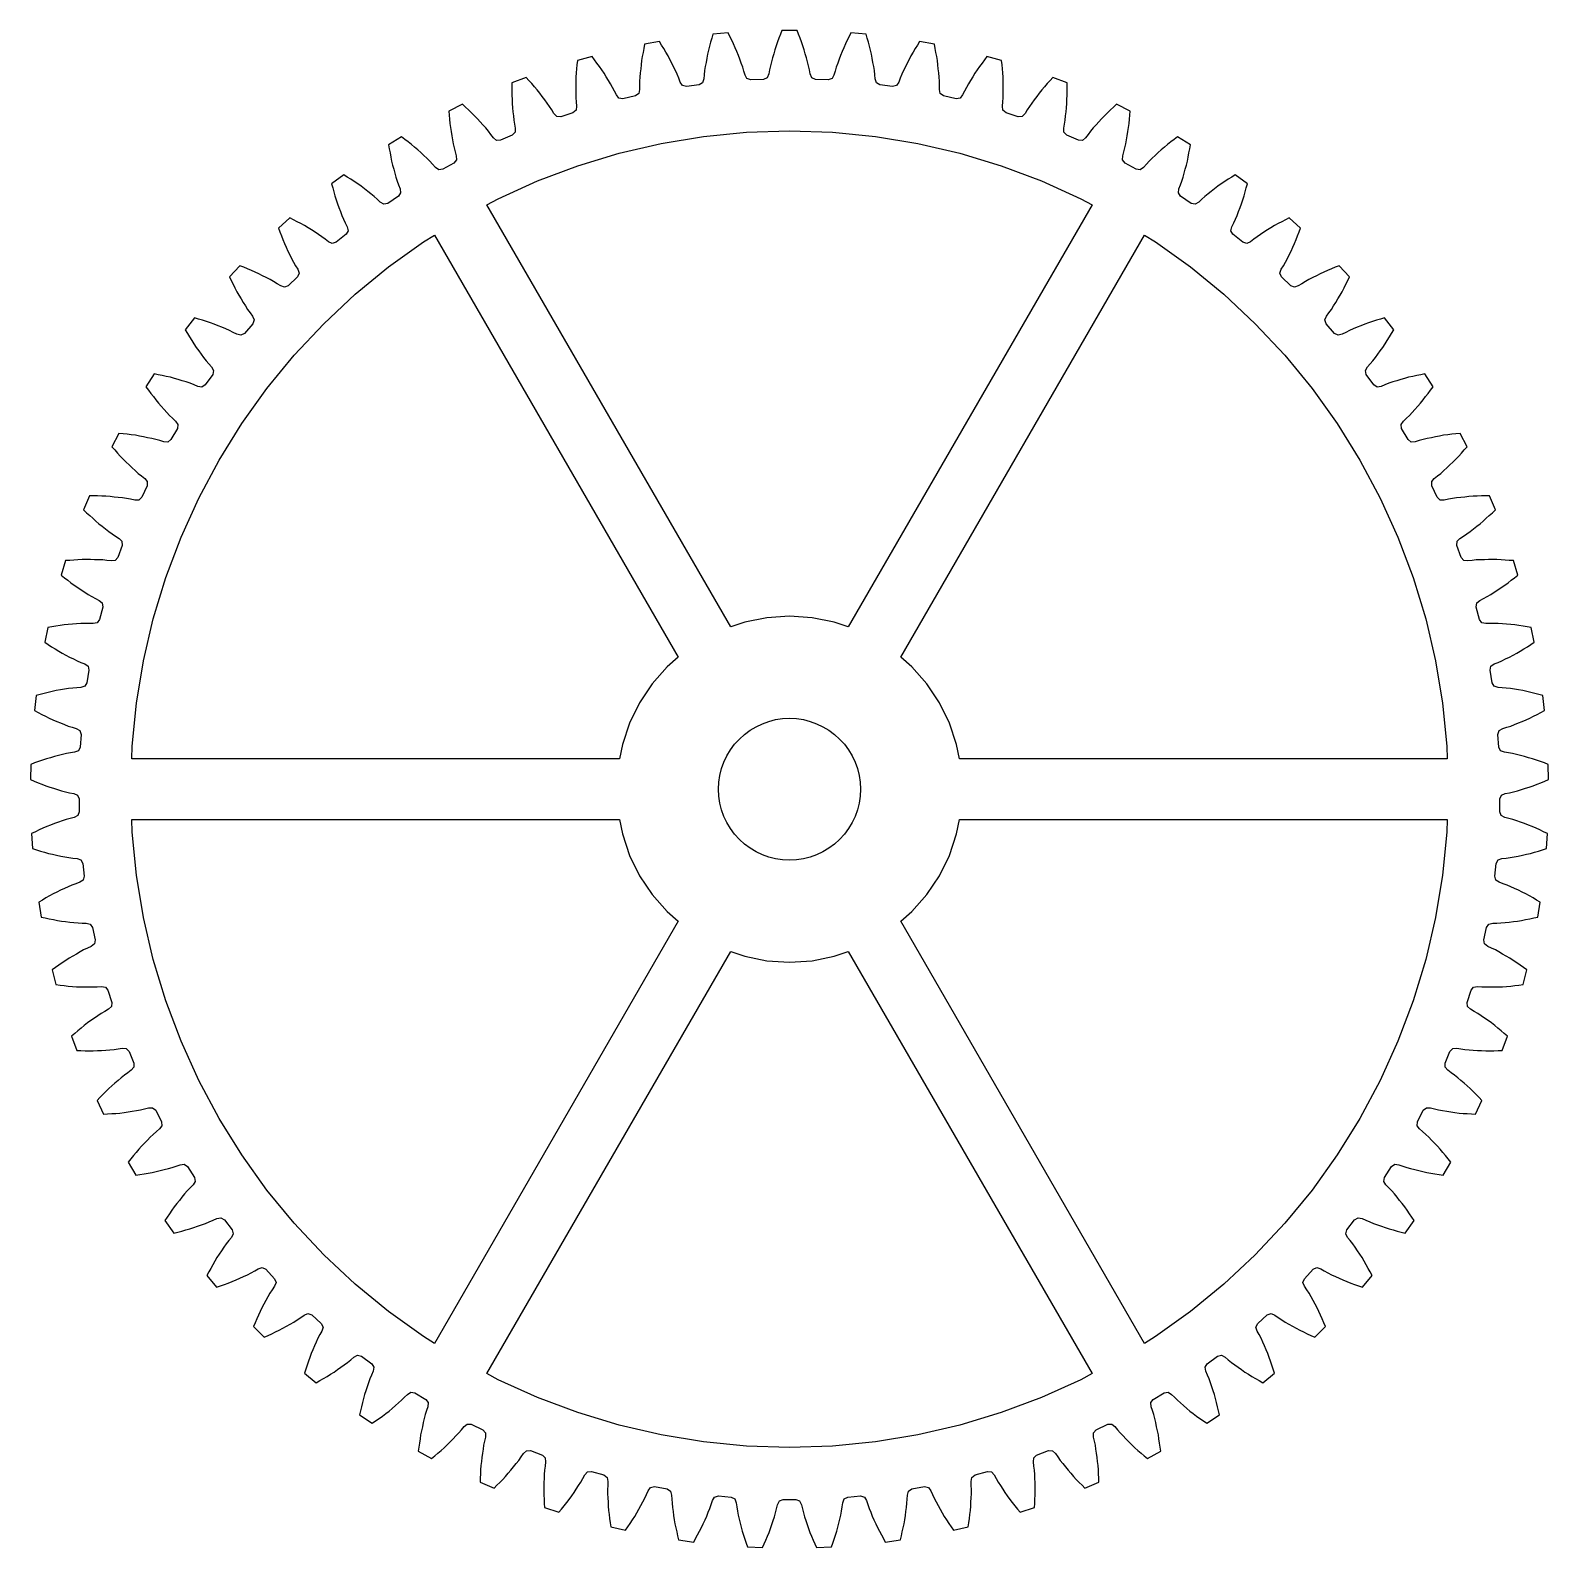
# Model space of a CAD drawing. Header units: millimetres. Extents: x 5 to 285, y 5 to 225.
# Drawn here: x 5 to 92.7, y 5 to 92.7 of the extents above; entities that cross this region are included whole.
import ezdxf

# ---------------------------------------------------------------- set-up
doc = ezdxf.new("R2010")
doc.units = ezdxf.units.MM
doc.layers.add('CUT', color=1, linetype='Continuous')

msp = doc.modelspace()

# ---------------------------------------------------------------- linework, layer by layer
at = {"layer": 'CUT'}
for points in [[(51.3076, 5.04), (51.3831, 5.2675), (51.4577, 5.4954), (51.5314, 5.7235), (51.6042, 5.9519), (51.6648, 6.1837), (51.7202, 6.4169), (51.7749, 6.6503), (51.8289, 6.8839), (51.8781, 7.1185), (51.9129, 7.3556), (51.9472, 7.5929), (52.0288, 7.8141), (52.237, 7.9213), (52.9738, 7.9886), (53.198, 7.9208), (53.3183, 7.7181), (53.395, 7.491), (53.4722, 7.264), (53.5631, 7.0423), (53.6584, 6.8223), (53.7545, 6.6027), (53.8513, 6.3834), (53.9529, 6.1663), (54.0658, 5.9549), (54.1796, 5.7439), (54.2943, 5.5334), (54.4096, 5.3233), (55.2811, 5.443), (55.3356, 5.6765), (55.3892, 5.9102), (55.4419, 6.144), (55.4935, 6.3781), (55.5328, 6.6145), (55.5668, 6.8518), (55.6001, 7.0892), (55.6325, 7.3267), (55.6602, 7.5648), (55.6734, 7.8041), (55.6859, 8.0435), (55.7471, 8.2712), (55.9447, 8.3969), (56.6723, 8.5309), (56.9017, 8.4838), (57.0399, 8.2929), (57.137, 8.0737), (57.2345, 7.8547), (57.3452, 7.6421), (57.4601, 7.4318), (57.5758, 7.2218), (57.6921, 7.0122), (57.813, 6.8053), (57.9447, 6.6049), (58.0772, 6.4052), (58.2105, 6.206), (58.3446, 6.0072), (59.2016, 6.2057), (59.2345, 6.4432), (59.2666, 6.6808), (59.2979, 6.9184), (59.328, 7.1562), (59.3456, 7.3952), (59.3579, 7.6346), (59.3694, 7.8741), (59.3802, 8.1136), (59.3861, 8.3532), (59.3774, 8.5927), (59.3682, 8.8323), (59.4084, 9.0645), (59.5937, 9.2077), (60.3062, 9.4073), (60.5389, 9.3813), (60.6939, 9.2037), (60.8105, 8.9942), (60.9275, 8.785), (61.0571, 8.5834), (61.1907, 8.3844), (61.3249, 8.1858), (61.4598, 7.9876), (61.599, 7.7926), (61.7484, 7.605), (61.8985, 7.4182), (62.0494, 7.2319), (62.201, 7.0461), (63.0364, 7.3218), (63.0476, 7.5612), (63.058, 7.8007), (63.0675, 8.0403), (63.0759, 8.2799), (63.0717, 8.5194), (63.0622, 8.759), (63.0519, 8.9985), (63.0408, 9.238), (63.0249, 9.4771), (62.9944, 9.7149), (62.9635, 9.9526), (62.9824, 10.1875), (63.1539, 10.347), (63.8452, 10.6105), (64.0794, 10.6058), (64.2499, 10.443), (64.385, 10.245), (64.5206, 10.0473), (64.668, 9.8583), (64.8191, 9.6723), (64.9709, 9.4867), (65.1232, 9.3016), (65.2796, 9.1201), (65.4454, 8.9469), (65.6119, 8.7744), (65.7791, 8.6026), (65.9469, 8.4315), (66.7538, 8.7819), (66.7432, 9.0214), (66.7318, 9.2609), (66.7194, 9.5003), (66.706, 9.7396), (66.6801, 9.9778), (66.6488, 10.2155), (66.6167, 10.4531), (66.5839, 10.6905), (66.5464, 10.9272), (66.4944, 11.1613), (66.442, 11.3952), (66.4394, 11.6309), (66.5957, 11.8053), (67.2603, 12.1306), (67.4938, 12.1472), (67.6785, 12.0006), (67.8311, 11.8157), (67.9841, 11.6312), (68.148, 11.4563), (68.3154, 11.2848), (68.4834, 11.1138), (68.652, 10.9433), (68.8242, 10.7767), (69.0051, 10.6193), (69.1866, 10.4628), (69.3687, 10.3069), (69.5514, 10.1517), (70.323, 10.574), (70.2907, 10.8116), (70.2576, 11.049), (70.2235, 11.2863), (70.1884, 11.5234), (70.1409, 11.7583), (70.0881, 11.9922), (70.0346, 12.2258), (69.9803, 12.4593), (69.9214, 12.6916), (69.8484, 12.92), (69.7749, 13.1481), (69.7509, 13.3826), (69.8907, 13.5705), (70.5229, 13.9549), (70.754, 13.9926), (70.9512, 13.8635), (71.12, 13.6932), (71.2891, 13.5234), (71.4683, 13.3641), (71.6506, 13.2086), (71.8335, 13.0535), (72.0168, 12.8991), (72.2035, 12.7489), (72.3979, 12.6086), (72.5929, 12.4692), (72.7885, 12.3305), (72.9845, 12.1925), (73.7145, 12.6833), (73.6608, 12.9169), (73.6062, 13.1504), (73.5506, 13.3836), (73.4941, 13.6165), (73.4254, 13.8461), (73.3516, 14.0742), (73.2771, 14.302), (73.2018, 14.5296), (73.122, 14.7556), (73.0285, 14.9764), (72.9346, 15.1969), (72.8894, 15.4282), (73.0115, 15.628), (73.6061, 16.0684), (73.8329, 16.1269), (74.041, 16.0163), (74.2245, 15.8621), (74.4084, 15.7083), (74.6013, 15.566), (74.797, 15.4276), (74.9932, 15.2899), (75.1899, 15.1528), (75.3895, 15.0201), (75.5958, 14.8981), (75.8027, 14.777), (76.01, 14.6567), (76.2178, 14.5371), (76.9002, 15.0923), (76.8254, 15.32), (76.7498, 15.5475), (76.6733, 15.7747), (76.5958, 16.0016), (76.5065, 16.2239), (76.4123, 16.4444), (76.3173, 16.6645), (76.2217, 16.8843), (76.1216, 17.1021), (76.0085, 17.3134), (75.8949, 17.5245), (75.8288, 17.7508), (75.9323, 17.9609), (76.4844, 18.4534), (76.7049, 18.5324), (76.9222, 18.4411), (77.119, 18.3042), (77.3161, 18.1678), (77.5211, 18.0436), (77.7286, 17.9236), (77.9366, 17.8043), (78.1449, 17.6856), (78.3557, 17.5717), (78.5722, 17.4689), (78.7893, 17.3671), (79.0067, 17.2662), (79.2245, 17.166), (79.8536, 17.7809), (79.7584, 18.0009), (79.6624, 18.2206), (79.5655, 18.4399), (79.4677, 18.6587), (79.3586, 18.8721), (79.2447, 19.083), (79.1302, 19.2936), (79.0149, 19.5038), (78.8955, 19.7116), (78.7636, 19.9118), (78.6312, 20.1116), (78.5449, 20.331), (78.6288, 20.5496), (79.1339, 21.0903), (79.3462, 21.189), (79.571, 21.1178), (79.7794, 20.9994), (79.9881, 20.8815), (80.2035, 20.7765), (80.4211, 20.6759), (80.639, 20.576), (80.8572, 20.4767), (81.0775, 20.3824), (81.3026, 20.2998), (81.528, 20.2181), (81.7537, 20.1374), (81.9797, 20.0574), (82.5502, 20.727), (82.4354, 20.9374), (82.3198, 21.1475), (82.2035, 21.357), (82.0862, 21.5661), (81.9581, 21.7686), (81.8255, 21.9683), (81.6923, 22.1676), (81.5584, 22.3665), (81.4205, 22.5626), (81.271, 22.7499), (81.121, 22.9369), (81.0151, 23.1475), (81.0788, 23.3728), (81.5325, 23.9573), (81.7351, 24.0748), (81.9653, 24.0244), (82.1837, 23.9254), (82.4022, 23.8269), (82.6263, 23.742), (82.8522, 23.6616), (83.0783, 23.5819), (83.3046, 23.5029), (83.5325, 23.429), (83.7642, 23.3672), (83.996, 23.3064), (84.2282, 23.2465), (84.4605, 23.1874), (84.9678, 23.9061), (84.8343, 24.1052), (84.7001, 24.3039), (84.5652, 24.502), (84.4294, 24.6995), (84.2834, 24.8896), (84.1332, 25.0764), (83.9824, 25.2627), (83.831, 25.4486), (83.6759, 25.6313), (83.5099, 25.8043), (83.3435, 25.9769), (83.2189, 26.177), (83.2619, 26.4071), (83.6606, 27.0304), (83.8516, 27.1659), (84.0855, 27.1366), (84.3119, 27.0579), (84.5385, 26.9797), (84.7694, 26.9155), (85.0016, 26.856), (85.234, 26.7972), (85.4666, 26.7391), (85.7003, 26.6862), (85.9366, 26.6457), (86.1731, 26.6063), (86.4097, 26.5677), (86.6464, 26.53), (87.0863, 27.2918), (86.9352, 27.478), (86.7836, 27.6636), (86.6311, 27.8487), (86.4779, 28.033), (86.3153, 28.209), (86.1487, 28.3814), (85.9816, 28.5533), (85.8139, 28.7246), (85.6428, 28.8924), (85.4618, 29.0496), (85.2804, 29.2063), (85.1381, 29.3943), (85.16, 29.6274), (85.5004, 30.2844), (85.6783, 30.4367), (85.9138, 30.4288), (86.1465, 30.371), (86.3793, 30.3137), (86.6151, 30.2708), (86.8517, 30.2326), (87.0885, 30.1951), (87.3254, 30.1585), (87.563, 30.1271), (87.802, 30.1082), (88.041, 30.0904), (88.2802, 30.0735), (88.5193, 30.0575), (88.8881, 30.8562), (88.7208, 31.0279), (88.5528, 31.1989), (88.3842, 31.3693), (88.2149, 31.539), (88.0369, 31.6995), (87.8553, 31.856), (87.6733, 32.012), (87.4907, 32.1673), (87.3051, 32.3189), (87.1105, 32.459), (86.9156, 32.5986), (86.7568, 32.7728), (86.7574, 33.007), (87.0366, 33.6921), (87.1999, 33.86), (87.4353, 33.8735), (87.6722, 33.8371), (87.9092, 33.8013), (88.148, 33.78), (88.3871, 33.7634), (88.6263, 33.7477), (88.8656, 33.7327), (89.105, 33.7231), (89.3447, 33.726), (89.5844, 33.73), (89.8241, 33.7349), (90.0637, 33.7408), (90.3583, 34.5697), (90.1761, 34.7254), (89.9933, 34.8805), (89.8098, 35.0348), (89.6258, 35.1884), (89.434, 35.332), (89.2389, 35.4714), (89.0434, 35.6101), (88.8475, 35.7483), (88.6489, 35.8824), (88.4424, 36.0041), (88.2356, 36.1254), (88.0616, 36.2845), (88.0409, 36.5177), (88.2567, 37.2255), (88.404, 37.4075), (88.6371, 37.4424), (88.8764, 37.4277), (89.1157, 37.4135), (89.3554, 37.414), (89.595, 37.4193), (89.8347, 37.4254), (90.0743, 37.4322), (90.3136, 37.4444), (90.5521, 37.4691), (90.7904, 37.4949), (91.0286, 37.5216), (91.2668, 37.5492), (91.4848, 38.4014), (91.2891, 38.5399), (91.093, 38.6777), (90.8963, 38.8148), (90.699, 38.951), (90.4949, 39.0766), (90.288, 39.1976), (90.0807, 39.318), (89.873, 39.4378), (89.663, 39.5532), (89.4463, 39.6557), (89.2294, 39.7577), (89.0416, 39.9003), (88.9998, 40.1307), (89.1503, 40.8551), (89.2805, 41.0497), (89.5095, 41.1057), (89.7491, 41.1128), (89.9887, 41.1205), (90.2273, 41.1428), (90.4655, 41.1698), (90.7036, 41.1977), (90.9416, 41.2263), (91.1788, 41.2602), (91.414, 41.3065), (91.649, 41.3538), (91.8839, 41.4021), (92.1185, 41.4512), (92.2581, 42.3197), (92.0507, 42.4399), (91.8428, 42.5593), (91.6345, 42.6779), (91.4256, 42.7956), (91.211, 42.9021), (90.9939, 43.0038), (90.7765, 43.1049), (90.5588, 43.2052), (90.3392, 43.3011), (90.114, 43.3835), (89.8887, 43.4653), (89.6888, 43.5902), (89.6261, 43.8159), (89.7102, 44.551), (89.8221, 44.7566), (90.0451, 44.8332), (90.2831, 44.8621), (90.521, 44.8915), (90.7566, 44.9354), (90.9913, 44.984), (91.2259, 45.0334), (91.4603, 45.0835), (91.6935, 45.1388), (91.9235, 45.2063), (92.1532, 45.2749), (92.3827, 45.3443), (92.6119, 45.4145), (92.6719, 46.2921), (92.4544, 46.3929), (92.2366, 46.4929), (92.0183, 46.5921), (91.7996, 46.6903), (91.5762, 46.7769), (91.3508, 46.8584), (91.1251, 46.9393), (90.8991, 47.0194), (90.6717, 47.095), (90.44, 47.1565), (90.2082, 47.2175), (89.9977, 47.3237), (89.9148, 47.5427), (89.9317, 48.2825), (90.0245, 48.4974), (90.2395, 48.594), (90.4739, 48.6444), (90.7081, 48.6953), (90.9388, 48.7604), (91.1681, 48.8302), (91.3972, 48.9007), (91.6261, 48.9719), (91.8533, 49.0482), (92.0762, 49.1363), (92.2988, 49.2255), (92.521, 49.3155), (92.7428, 49.4062), (92.7228, 50.2857), (92.497, 50.3663), (92.271, 50.4461), (92.0446, 50.525), (91.8179, 50.6029), (91.5875, 50.6688), (91.3556, 50.7295), (91.1235, 50.7895), (90.8912, 50.8488), (90.6579, 50.9033), (90.4215, 50.9435), (90.1851, 50.9832), (89.9659, 51.0699), (89.8634, 51.2804), (89.8129, 52.0186), (89.8858, 52.2411), (90.0912, 52.3568), (90.32, 52.4283), (90.5486, 52.5003), (90.7724, 52.5862), (90.9944, 52.6765), (91.2162, 52.7675), (91.4377, 52.8593), (91.657, 52.9559), (91.8709, 53.064), (92.0845, 53.173), (92.2975, 53.2828), (92.5102, 53.3934), (92.4103, 54.2674), (92.1782, 54.3271), (91.9458, 54.386), (91.7132, 54.444), (91.4803, 54.501), (91.2449, 54.5456), (91.0084, 54.585), (90.7718, 54.6237), (90.5351, 54.6616), (90.2978, 54.6946), (90.0588, 54.7132), (89.8197, 54.7312), (89.5935, 54.7976), (89.4723, 54.9979), (89.3549, 55.7284), (89.4072, 55.9567), (89.6012, 56.0906), (89.8226, 56.1826), (90.0437, 56.2751), (90.2588, 56.3809), (90.4717, 56.4911), (90.6843, 56.6019), (90.8965, 56.7134), (91.1061, 56.8296), (91.3093, 56.9567), (91.5121, 57.0846), (91.7143, 57.2134), (91.916, 57.3428), (91.7371, 58.2041), (91.5004, 58.2425), (91.2637, 58.28), (91.0267, 58.3166), (90.7897, 58.3522), (90.5512, 58.3753), (90.3121, 58.393), (90.073, 58.4099), (89.8338, 58.4261), (89.5944, 58.4375), (89.3547, 58.4343), (89.115, 58.4305), (88.8837, 58.476), (88.7448, 58.6645), (88.5614, 59.3813), (88.5928, 59.6134), (88.7738, 59.7643), (88.9859, 59.8761), (89.1977, 59.9884), (89.4023, 60.1133), (89.6043, 60.2423), (89.8059, 60.372), (90.0071, 60.5024), (90.2052, 60.6371), (90.3961, 60.7821), (90.5863, 60.928), (90.776, 61.0746), (90.9652, 61.2219), (90.7086, 62.0633), (90.4695, 62.08), (90.2303, 62.0959), (89.991, 62.1108), (89.7517, 62.1246), (89.5121, 62.1259), (89.2724, 62.1218), (89.0327, 62.117), (88.793, 62.1114), (88.5536, 62.1009), (88.3152, 62.0759), (88.0768, 62.0503), (87.8423, 62.0746), (87.6869, 62.2497), (87.4391, 62.9469), (87.4492, 63.1808), (87.6158, 63.3476), (87.8168, 63.4782), (88.0175, 63.6093), (88.2099, 63.7523), (88.3993, 63.8991), (88.5883, 64.0467), (88.7768, 64.1947), (88.9619, 64.3469), (89.1388, 64.5087), (89.3149, 64.6713), (89.4905, 64.8345), (89.6655, 64.9984), (89.3335, 65.813), (89.0938, 65.8079), (88.8541, 65.8019), (88.6145, 65.795), (88.3749, 65.7871), (88.1362, 65.7666), (87.8979, 65.7407), (87.6596, 65.7141), (87.4215, 65.6867), (87.184, 65.6545), (86.9488, 65.6079), (86.7138, 65.5608), (86.4781, 65.5636), (86.3073, 65.7239), (85.9972, 66.3956), (85.9859, 66.6295), (86.1367, 66.8108), (86.325, 66.9591), (86.513, 67.1078), (86.6915, 67.2677), (86.8668, 67.4313), (87.0416, 67.5953), (87.2158, 67.7599), (87.3863, 67.9284), (87.5477, 68.1056), (87.7084, 68.2835), (87.8684, 68.462), (88.0278, 68.6411), (87.623, 69.4222), (87.3848, 69.3953), (87.1467, 69.3675), (86.9087, 69.3388), (86.6708, 69.3091), (86.435, 69.267), (86.2, 69.2196), (85.9651, 69.1714), (85.7305, 69.1225), (85.4969, 69.0688), (85.2669, 69.001), (85.0371, 68.9327), (84.8022, 68.9141), (84.6175, 69.0582), (84.2476, 69.6989), (84.2152, 69.9308), (84.3488, 70.125), (84.5228, 70.2899), (84.6965, 70.4551), (84.8597, 70.6306), (85.0194, 70.8094), (85.1786, 70.9886), (85.3371, 71.1684), (85.4916, 71.3516), (85.6363, 71.5428), (85.7801, 71.7346), (85.9232, 71.9269), (86.0656, 72.1198), (85.5915, 72.8608), (85.3567, 72.8124), (85.1221, 72.7631), (84.8877, 72.7129), (84.6535, 72.6616), (84.4225, 72.5982), (84.1928, 72.5296), (83.9633, 72.4603), (83.734, 72.3902), (83.5063, 72.3156), (83.2835, 72.2272), (83.0608, 72.1382), (82.8285, 72.0983), (82.6316, 72.225), (82.2049, 72.8295), (82.1515, 73.0575), (82.2669, 73.263), (82.4252, 73.443), (82.5832, 73.6233), (82.7298, 73.8129), (82.8726, 74.0055), (83.0147, 74.1985), (83.1563, 74.392), (83.2934, 74.5885), (83.4201, 74.792), (83.5459, 74.996), (83.6709, 75.2006), (83.7952, 75.4056), (83.2557, 76.1004), (83.0263, 76.0308), (82.7972, 75.9604), (82.5683, 75.8891), (82.3397, 75.8168), (82.1154, 75.7327), (81.8929, 75.6434), (81.6706, 75.5535), (81.4487, 75.4629), (81.2287, 75.3679), (81.0148, 75.2595), (80.8012, 75.1507), (80.5735, 75.0899), (80.3658, 75.1981), (79.886, 75.7613), (79.8121, 75.9835), (79.9083, 76.1987), (80.0496, 76.3923), (80.1905, 76.5863), (80.3192, 76.7884), (80.4439, 76.9931), (80.568, 77.1983), (80.6913, 77.4038), (80.8101, 77.612), (80.9177, 77.8262), (81.0244, 78.0408), (81.1303, 78.2559), (81.2354, 78.4714), (80.635, 79.1143), (80.4129, 79.0241), (80.1911, 78.9331), (79.9696, 78.8413), (79.7486, 78.7485), (79.5328, 78.6443), (79.3194, 78.5352), (79.1062, 78.4255), (78.8934, 78.3151), (78.683, 78.2004), (78.4799, 78.0731), (78.277, 77.9453), (78.0558, 77.864), (77.8391, 77.9529), (77.31, 78.4701), (77.2162, 78.6846), (77.2925, 78.9077), (77.4156, 79.1134), (77.5383, 79.3193), (77.6481, 79.5323), (77.7537, 79.7476), (77.8586, 79.9631), (77.9627, 80.1791), (78.062, 80.3971), (78.1498, 80.6202), (78.2365, 80.8437), (78.3224, 81.0675), (78.4075, 81.2916), (77.7511, 81.8773), (77.5381, 81.7673), (77.3255, 81.6565), (77.1133, 81.545), (76.9016, 81.4325), (76.6962, 81.309), (76.4935, 81.181), (76.2913, 81.0523), (76.0894, 80.923), (75.8903, 80.7897), (75.6996, 80.6444), (75.5092, 80.4987), (75.2962, 80.3976), (75.0724, 80.4665), (74.4985, 80.9334), (74.3855, 81.1385), (74.4412, 81.3676), (74.5451, 81.5836), (74.6485, 81.7999), (74.7386, 82.022), (74.8241, 82.246), (74.9089, 82.4702), (74.9931, 82.6947), (75.0721, 82.9209), (75.1392, 83.151), (75.2052, 83.3814), (75.2704, 83.6121), (75.3348, 83.8431), (74.6278, 84.3666), (74.4257, 84.2377), (74.2241, 84.1081), (74.0229, 83.9777), (73.8223, 83.8464), (73.629, 83.7048), (73.4388, 83.5589), (73.2491, 83.4123), (73.0598, 83.2652), (72.8736, 83.1143), (72.6969, 82.9523), (72.5206, 82.7899), (72.3177, 82.6699), (72.0886, 82.7181), (71.4745, 83.1309), (71.3434, 83.3249), (71.378, 83.5581), (71.4619, 83.7826), (71.5452, 84.0074), (71.6146, 84.2368), (71.6795, 84.4676), (71.7436, 84.6986), (71.8069, 84.9298), (71.8651, 85.1623), (71.9109, 85.3975), (71.9558, 85.633), (71.9997, 85.8687), (72.0428, 86.1045), (71.2912, 86.5616), (71.1016, 86.4149), (70.9126, 86.2674), (70.7241, 86.1193), (70.5363, 85.9703), (70.3567, 85.8117), (70.1805, 85.6491), (70.0049, 85.4859), (69.8298, 85.3222), (69.6581, 85.155), (69.4969, 84.9776), (69.336, 84.7998), (69.1449, 84.6618), (68.9123, 84.689), (68.2633, 85.0442), (68.1151, 85.2255), (68.1284, 85.4609), (68.1914, 85.6922), (68.254, 85.9236), (68.3023, 86.1583), (68.3459, 86.3941), (68.3887, 86.6299), (68.4307, 86.8659), (68.4675, 87.1027), (68.4918, 87.3412), (68.515, 87.5798), (68.5374, 87.8185), (68.5588, 88.0572), (67.7688, 88.4441), (67.5933, 88.2807), (67.4185, 88.1167), (67.2443, 87.952), (67.0708, 87.7866), (66.9063, 87.6123), (66.7457, 87.4344), (66.5856, 87.2559), (66.4262, 87.0769), (66.2704, 86.8948), (66.1259, 86.7035), (65.9819, 86.5118), (65.8042, 86.357), (65.5701, 86.3629), (64.8914, 86.6577), (64.7273, 86.8247), (64.7191, 87.0603), (64.7609, 87.2964), (64.8021, 87.5325), (64.8289, 87.7707), (64.8509, 88.0094), (64.872, 88.2482), (64.8925, 88.487), (64.9076, 88.7262), (64.9101, 88.9659), (64.9115, 89.2056), (64.912, 89.4454), (64.9117, 89.6851), (64.0897, 89.9985), (63.9299, 89.8198), (63.7707, 89.6406), (63.6122, 89.4607), (63.4545, 89.2802), (63.3065, 89.0917), (63.1627, 88.8999), (63.0196, 88.7076), (62.877, 88.5148), (62.7384, 88.3193), (62.612, 88.1157), (62.486, 87.9117), (62.3231, 87.7414), (62.0894, 87.7259), (61.3868, 87.9578), (61.2082, 88.1092), (61.1786, 88.3431), (61.1987, 88.582), (61.2183, 88.8209), (61.2233, 89.0605), (61.2235, 89.3002), (61.2228, 89.54), (61.2215, 89.7797), (61.2147, 90.0192), (61.1954, 90.2582), (61.1751, 90.497), (61.1538, 90.7358), (61.1317, 90.9745), (60.2846, 91.2118), (60.1417, 91.0194), (59.9994, 90.8264), (59.8579, 90.6329), (59.7173, 90.4388), (59.5871, 90.2376), (59.4613, 90.0335), (59.3363, 89.829), (59.2118, 89.6241), (59.0916, 89.4168), (58.9842, 89.2025), (58.8773, 88.9879), (58.7305, 88.8035), (58.4992, 88.7669), (57.7784, 88.9338), (57.5868, 89.0684), (57.536, 89.2986), (57.5344, 89.5383), (57.5322, 89.7781), (57.5153, 90.0171), (57.4937, 90.2559), (57.4713, 90.4945), (57.4481, 90.7331), (57.4196, 90.9711), (57.3787, 91.2073), (57.3367, 91.4433), (57.2938, 91.6791), (57.25, 91.9149), (56.3849, 92.0742), (56.26, 91.8695), (56.1359, 91.6644), (56.0126, 91.4588), (55.8902, 91.2527), (55.7788, 91.0406), (55.6722, 90.8259), (55.5662, 90.6108), (55.461, 90.3955), (55.3601, 90.1781), (55.2726, 89.9549), (55.1857, 89.7315), (55.0562, 89.5344), (54.8292, 89.477), (54.0962, 89.5777), (53.8932, 89.6943), (53.8217, 89.9189), (53.7982, 90.1575), (53.7742, 90.396), (53.7357, 90.6326), (53.6925, 90.8684), (53.6485, 91.104), (53.6037, 91.3395), (53.5537, 91.5739), (53.4914, 91.8054), (53.4282, 92.0366), (53.364, 92.2676), (53.299, 92.4983), (52.4229, 92.5783), (52.3172, 92.3632), (52.2123, 92.1476), (52.1082, 91.9317), (52.005, 91.7153), (51.9134, 91.4939), (51.8267, 91.2704), (51.7407, 91.0466), (51.6555, 90.8225), (51.5748, 90.5969), (51.508, 90.3666), (51.4417, 90.1363), (51.3307, 89.9283), (51.1099, 89.8504), (50.3708, 89.8841), (50.1579, 89.9817), (50.0663, 90.1989), (50.0213, 90.4344), (49.9757, 90.6697), (49.9159, 90.9018), (49.8513, 91.1327), (49.7861, 91.3634), (49.7201, 91.5938), (49.649, 91.8226), (49.5659, 92.0475), (49.4819, 92.272), (49.397, 92.4962), (49.3112, 92.7201), (48.4316, 92.7201), (48.3458, 92.4962), (48.2609, 92.272), (48.1769, 92.0475), (48.0938, 91.8226), (48.0227, 91.5938), (47.9567, 91.3634), (47.8915, 91.1327), (47.8269, 90.9018), (47.7671, 90.6697), (47.7215, 90.4344), (47.6765, 90.1989), (47.5849, 89.9817), (47.372, 89.8841), (46.6329, 89.8504), (46.4121, 89.9283), (46.3011, 90.1363), (46.2348, 90.3666), (46.168, 90.5969), (46.0873, 90.8225), (46.0021, 91.0466), (45.9161, 91.2704), (45.8294, 91.4939), (45.7378, 91.7153), (45.6346, 91.9317), (45.5305, 92.1476), (45.4256, 92.3632), (45.3199, 92.5783), (44.4438, 92.4983), (44.3788, 92.2676), (44.3146, 92.0366), (44.2514, 91.8054), (44.1891, 91.5739), (44.1391, 91.3395), (44.0943, 91.104), (44.0503, 90.8684), (44.0071, 90.6326), (43.9686, 90.396), (43.9446, 90.1575), (43.9211, 89.9189), (43.8496, 89.6943), (43.6466, 89.5777), (42.9136, 89.477), (42.6866, 89.5344), (42.5571, 89.7315), (42.4702, 89.9549), (42.3827, 90.1781), (42.2818, 90.3955), (42.1766, 90.6108), (42.0706, 90.8259), (41.964, 91.0406), (41.8526, 91.2527), (41.7302, 91.4588), (41.6069, 91.6644), (41.4828, 91.8695), (41.3579, 92.0742), (40.4928, 91.9149), (40.449, 91.6791), (40.4061, 91.4433), (40.3641, 91.2073), (40.3232, 90.9711), (40.2947, 90.7331), (40.2715, 90.4945), (40.2491, 90.2559), (40.2275, 90.0171), (40.2106, 89.7781), (40.2084, 89.5383), (40.2068, 89.2986), (40.156, 89.0684), (39.9644, 88.9338), (39.2436, 88.7669), (39.0123, 88.8035), (38.8655, 88.9879), (38.7586, 89.2025), (38.6512, 89.4168), (38.531, 89.6241), (38.4065, 89.829), (38.2815, 90.0335), (38.1557, 90.2376), (38.0255, 90.4388), (37.8849, 90.6329), (37.7434, 90.8264), (37.6011, 91.0194), (37.4582, 91.2118), (36.6111, 90.9745), (36.589, 90.7358), (36.5677, 90.497), (36.5474, 90.2582), (36.5281, 90.0192), (36.5213, 89.7797), (36.52, 89.54), (36.5193, 89.3002), (36.5195, 89.0605), (36.5245, 88.8209), (36.5441, 88.582), (36.5642, 88.3431), (36.5346, 88.1092), (36.356, 87.9578), (35.6534, 87.7259), (35.4197, 87.7414), (35.2568, 87.9117), (35.1308, 88.1157), (35.0044, 88.3193), (34.8658, 88.5148), (34.7232, 88.7076), (34.5801, 88.8999), (34.4363, 89.0917), (34.2883, 89.2802), (34.1306, 89.4607), (33.9721, 89.6406), (33.8129, 89.8198), (33.6531, 89.9985), (32.8311, 89.6851), (32.8308, 89.4454), (32.8313, 89.2056), (32.8327, 88.9659), (32.8352, 88.7262), (32.8503, 88.487), (32.8708, 88.2482), (32.8919, 88.0094), (32.9139, 87.7707), (32.9407, 87.5325), (32.9819, 87.2964), (33.0237, 87.0603), (33.0155, 86.8247), (32.8514, 86.6577), (32.1727, 86.3629), (31.9386, 86.357), (31.7609, 86.5118), (31.6169, 86.7035), (31.4724, 86.8948), (31.3166, 87.0769), (31.1572, 87.2559), (30.9971, 87.4344), (30.8365, 87.6123), (30.672, 87.7866), (30.4985, 87.952), (30.3243, 88.1167), (30.1495, 88.2807), (29.974, 88.4441), (29.184, 88.0572), (29.2054, 87.8185), (29.2278, 87.5798), (29.251, 87.3412), (29.2753, 87.1027), (29.3121, 86.8659), (29.3541, 86.6299), (29.3969, 86.3941), (29.4405, 86.1583), (29.4888, 85.9236), (29.5514, 85.6922), (29.6144, 85.4609), (29.6277, 85.2255), (29.4795, 85.0442), (28.8305, 84.689), (28.5979, 84.6618), (28.4068, 84.7998), (28.2459, 84.9776), (28.0847, 85.155), (27.913, 85.3222), (27.7379, 85.4859), (27.5623, 85.6491), (27.3861, 85.8117), (27.2065, 85.9703), (27.0187, 86.1193), (26.8302, 86.2674), (26.6412, 86.4149), (26.4516, 86.5616), (25.7, 86.1045), (25.7431, 85.8687), (25.787, 85.633), (25.8319, 85.3975), (25.8777, 85.1623), (25.9359, 84.9298), (25.9992, 84.6986), (26.0633, 84.4676), (26.1282, 84.2368), (26.1976, 84.0074), (26.2809, 83.7826), (26.3648, 83.5581), (26.3994, 83.3249), (26.2683, 83.1309), (25.6542, 82.7181), (25.4251, 82.6699), (25.2222, 82.7899), (25.0459, 82.9523), (24.8692, 83.1143), (24.683, 83.2652), (24.4937, 83.4123), (24.304, 83.5589), (24.1138, 83.7048), (23.9205, 83.8464), (23.7199, 83.9777), (23.5187, 84.1081), (23.3171, 84.2377), (23.115, 84.3666), (22.408, 83.8431), (22.4724, 83.6121), (22.5376, 83.3814), (22.6036, 83.151), (22.6707, 82.9209), (22.7497, 82.6947), (22.8339, 82.4702), (22.9187, 82.246), (23.0042, 82.022), (23.0943, 81.7999), (23.1977, 81.5836), (23.3016, 81.3676), (23.3573, 81.1385), (23.2443, 80.9334), (22.6704, 80.4665), (22.4466, 80.3976), (22.2336, 80.4987), (22.0432, 80.6444), (21.8525, 80.7897), (21.6534, 80.923), (21.4515, 81.0523), (21.2493, 81.181), (21.0466, 81.309), (20.8412, 81.4325), (20.6295, 81.545), (20.4173, 81.6565), (20.2047, 81.7673), (19.9917, 81.8773), (19.3353, 81.2916), (19.4204, 81.0675), (19.5063, 80.8437), (19.593, 80.6202), (19.6808, 80.3971), (19.7801, 80.1791), (19.8842, 79.9631), (19.9891, 79.7476), (20.0947, 79.5323), (20.2045, 79.3193), (20.3272, 79.1134), (20.4503, 78.9077), (20.5266, 78.6846), (20.4328, 78.4701), (19.9037, 77.9529), (19.687, 77.864), (19.4658, 77.9453), (19.2629, 78.0731), (19.0598, 78.2004), (18.8494, 78.3151), (18.6366, 78.4255), (18.4234, 78.5352), (18.21, 78.6443), (17.9942, 78.7485), (17.7732, 78.8413), (17.5517, 78.9331), (17.3299, 79.0241), (17.1078, 79.1143), (16.5074, 78.4714), (16.6125, 78.2559), (16.7184, 78.0408), (16.8251, 77.8262), (16.9327, 77.612), (17.0515, 77.4038), (17.1748, 77.1983), (17.2989, 76.9931), (17.4236, 76.7884), (17.5523, 76.5863), (17.6932, 76.3923), (17.8345, 76.1987), (17.9307, 75.9835), (17.8568, 75.7613), (17.377, 75.1981), (17.1693, 75.0899), (16.9416, 75.1507), (16.728, 75.2595), (16.5141, 75.3679), (16.2941, 75.4629), (16.0722, 75.5535), (15.8499, 75.6434), (15.6274, 75.7327), (15.4031, 75.8168), (15.1745, 75.8891), (14.9456, 75.9604), (14.7165, 76.0308), (14.4871, 76.1004), (13.9476, 75.4056), (14.0719, 75.2006), (14.1969, 74.996), (14.3227, 74.792), (14.4494, 74.5885), (14.5865, 74.392), (14.7281, 74.1985), (14.8702, 74.0055), (15.013, 73.8129), (15.1596, 73.6233), (15.3176, 73.443), (15.4759, 73.263), (15.5913, 73.0575), (15.5379, 72.8295), (15.1112, 72.225), (14.9143, 72.0983), (14.682, 72.1382), (14.4593, 72.2272), (14.2365, 72.3156), (14.0088, 72.3902), (13.7795, 72.4603), (13.55, 72.5296), (13.3203, 72.5982), (13.0893, 72.6616), (12.8551, 72.7129), (12.6207, 72.7631), (12.3861, 72.8124), (12.1513, 72.8608), (11.6772, 72.1198), (11.8196, 71.9269), (11.9627, 71.7346), (12.1065, 71.5428), (12.2512, 71.3516), (12.4057, 71.1684), (12.5642, 70.9886), (12.7234, 70.8094), (12.8831, 70.6306), (13.0463, 70.4551), (13.22, 70.2899), (13.394, 70.125), (13.5276, 69.9308), (13.4952, 69.6989), (13.1253, 69.0582), (12.9406, 68.9141), (12.7057, 68.9327), (12.4759, 69.001), (12.2459, 69.0688), (12.0123, 69.1225), (11.7777, 69.1714), (11.5428, 69.2196), (11.3078, 69.267), (11.072, 69.3091), (10.8341, 69.3388), (10.5961, 69.3675), (10.358, 69.3953), (10.1198, 69.4222), (9.715, 68.6411), (9.8744, 68.462), (10.0344, 68.2835), (10.1951, 68.1056), (10.3565, 67.9284), (10.527, 67.7599), (10.7012, 67.5953), (10.876, 67.4313), (11.0513, 67.2677), (11.2298, 67.1078), (11.4178, 66.9591), (11.6061, 66.8108), (11.7569, 66.6295), (11.7456, 66.3956), (11.4355, 65.7239), (11.2647, 65.5636), (11.029, 65.5608), (10.794, 65.6079), (10.5588, 65.6545), (10.3213, 65.6867), (10.0832, 65.7141), (9.8449, 65.7407), (9.6066, 65.7666), (9.3679, 65.7871), (9.1283, 65.795), (8.8887, 65.8019), (8.649, 65.8079), (8.4093, 65.813), (8.0773, 64.9984), (8.2523, 64.8345), (8.4279, 64.6713), (8.604, 64.5087), (8.7809, 64.3469), (8.966, 64.1947), (9.1545, 64.0467), (9.3435, 63.8991), (9.5329, 63.7523), (9.7253, 63.6093), (9.926, 63.4782), (10.127, 63.3476), (10.2936, 63.1808), (10.3037, 62.9469), (10.0559, 62.2497), (9.9005, 62.0746), (9.666, 62.0503), (9.4276, 62.0759), (9.1892, 62.1009), (8.9498, 62.1114), (8.7101, 62.117), (8.4704, 62.1218), (8.2307, 62.1259), (7.9911, 62.1246), (7.7518, 62.1108), (7.5125, 62.0959), (7.2733, 62.08), (7.0342, 62.0633), (6.7776, 61.2219), (6.9668, 61.0746), (7.1565, 60.928), (7.3467, 60.7821), (7.5376, 60.6371), (7.7357, 60.5024), (7.9369, 60.372), (8.1385, 60.2423), (8.3405, 60.1133), (8.5451, 59.9884), (8.7569, 59.8761), (8.969, 59.7643), (9.15, 59.6134), (9.1814, 59.3813), (8.998, 58.6645), (8.8591, 58.476), (8.6278, 58.4305), (8.3881, 58.4343), (8.1484, 58.4375), (7.909, 58.4261), (7.6698, 58.4099), (7.4307, 58.393), (7.1916, 58.3753), (6.9531, 58.3522), (6.7161, 58.3166), (6.4791, 58.28), (6.2424, 58.2425), (6.0057, 58.2041), (5.8268, 57.3428), (6.0285, 57.2134), (6.2307, 57.0846), (6.4335, 56.9567), (6.6367, 56.8296), (6.8463, 56.7134), (7.0585, 56.6019), (7.2711, 56.4911), (7.484, 56.3809), (7.6991, 56.2751), (7.9202, 56.1826), (8.1416, 56.0906), (8.3356, 55.9567), (8.3879, 55.7284), (8.2705, 54.9979), (8.1493, 54.7976), (7.9231, 54.7312), (7.684, 54.7132), (7.445, 54.6946), (7.2077, 54.6616), (6.971, 54.6237), (6.7344, 54.585), (6.4979, 54.5456), (6.2625, 54.501), (6.0296, 54.444), (5.797, 54.386), (5.5646, 54.3271), (5.3325, 54.2674), (5.2326, 53.3934), (5.4453, 53.2828), (5.6583, 53.173), (5.8719, 53.064), (6.0858, 52.9559), (6.3051, 52.8593), (6.5266, 52.7675), (6.7484, 52.6765), (6.9704, 52.5862), (7.1942, 52.5003), (7.4228, 52.4283), (7.6516, 52.3568), (7.857, 52.2411), (7.9299, 52.0186), (7.8794, 51.2804), (7.7769, 51.0699), (7.5577, 50.9832), (7.3213, 50.9435), (7.0849, 50.9033), (6.8516, 50.8488), (6.6193, 50.7895), (6.3872, 50.7295), (6.1553, 50.6688), (5.9249, 50.6029), (5.6982, 50.525), (5.4718, 50.4461), (5.2458, 50.3663), (5.02, 50.2857), (5, 49.4062), (5.2218, 49.3155), (5.444, 49.2255), (5.6666, 49.1363), (5.8895, 49.0482), (6.1167, 48.9719), (6.3456, 48.9007), (6.5747, 48.8302), (6.804, 48.7604), (7.0347, 48.6953), (7.2689, 48.6444), (7.5033, 48.594), (7.7183, 48.4974), (7.8111, 48.2825), (7.828, 47.5427), (7.7451, 47.3237), (7.5346, 47.2175), (7.3028, 47.1565), (7.0711, 47.095), (6.8437, 47.0194), (6.6177, 46.9393), (6.392, 46.8584), (6.1666, 46.7769), (5.9432, 46.6903), (5.7245, 46.5921), (5.5062, 46.4929), (5.2884, 46.3929), (5.0709, 46.2921), (5.1309, 45.4145), (5.3601, 45.3443), (5.5896, 45.2749), (5.8193, 45.2063), (6.0493, 45.1388), (6.2825, 45.0835), (6.5169, 45.0334), (6.7515, 44.984), (6.9862, 44.9354), (7.2218, 44.8915), (7.4597, 44.8621), (7.6977, 44.8332), (7.9207, 44.7566), (8.0326, 44.551), (8.1167, 43.8159), (8.054, 43.5902), (7.8541, 43.4653), (7.6288, 43.3835), (7.4036, 43.3011), (7.184, 43.2052), (6.9663, 43.1049), (6.7489, 43.0038), (6.5318, 42.9021), (6.3172, 42.7956), (6.1083, 42.6779), (5.9, 42.5593), (5.6921, 42.4399), (5.4847, 42.3197), (5.6243, 41.4512), (5.8589, 41.4021), (6.0938, 41.3538), (6.3288, 41.3065), (6.564, 41.2602), (6.8012, 41.2263), (7.0392, 41.1977), (7.2773, 41.1698), (7.5155, 41.1428), (7.7541, 41.1205), (7.9937, 41.1128), (8.2333, 41.1057), (8.4623, 41.0497), (8.5925, 40.8551), (8.743, 40.1307), (8.7012, 39.9003), (8.5134, 39.7577), (8.2965, 39.6557), (8.0798, 39.5532), (7.8698, 39.4378), (7.6621, 39.318), (7.4548, 39.1976), (7.2479, 39.0766), (7.0438, 38.951), (6.8465, 38.8148), (6.6498, 38.6777), (6.4537, 38.5399), (6.258, 38.4014), (6.476, 37.5492), (6.7142, 37.5216), (6.9524, 37.4949), (7.1907, 37.4691), (7.4292, 37.4444), (7.6685, 37.4322), (7.9081, 37.4254), (8.1478, 37.4193), (8.3874, 37.414), (8.6271, 37.4135), (8.8664, 37.4277), (9.1057, 37.4424), (9.3388, 37.4075), (9.4861, 37.2255), (9.7019, 36.5177), (9.6812, 36.2845), (9.5072, 36.1254), (9.3004, 36.0041), (9.0939, 35.8824), (8.8953, 35.7483), (8.6994, 35.6101), (8.5039, 35.4714), (8.3088, 35.332), (8.117, 35.1884), (7.933, 35.0348), (7.7495, 34.8805), (7.5667, 34.7254), (7.3845, 34.5697), (7.6791, 33.7408), (7.9187, 33.7349), (8.1584, 33.73), (8.3981, 33.726), (8.6378, 33.7231), (8.8772, 33.7327), (9.1165, 33.7477), (9.3557, 33.7634), (9.5948, 33.78), (9.8336, 33.8013), (10.0706, 33.8371), (10.3075, 33.8735), (10.5429, 33.86), (10.7062, 33.6921), (10.9854, 33.007), (10.986, 32.7728), (10.8272, 32.5986), (10.6323, 32.459), (10.4377, 32.3189), (10.2521, 32.1673), (10.0695, 32.012), (9.8875, 31.856), (9.7059, 31.6995), (9.5279, 31.539), (9.3586, 31.3693), (9.19, 31.1989), (9.022, 31.0279), (8.8547, 30.8562), (9.2235, 30.0575), (9.4626, 30.0735), (9.7018, 30.0904), (9.9408, 30.1082), (10.1798, 30.1271), (10.4174, 30.1585), (10.6543, 30.1951), (10.8911, 30.2326), (11.1277, 30.2708), (11.3635, 30.3137), (11.5963, 30.371), (11.829, 30.4288), (12.0645, 30.4367), (12.2424, 30.2844), (12.5828, 29.6274), (12.6047, 29.3943), (12.4624, 29.2063), (12.281, 29.0496), (12.1, 28.8924), (11.9289, 28.7246), (11.7612, 28.5533), (11.5941, 28.3814), (11.4275, 28.209), (11.2649, 28.033), (11.1117, 27.8487), (10.9592, 27.6636), (10.8076, 27.478), (10.6565, 27.2918), (11.0964, 26.53), (11.3331, 26.5677), (11.5697, 26.6063), (11.8062, 26.6457), (12.0425, 26.6862), (12.2762, 26.7391), (12.5088, 26.7972), (12.7412, 26.856), (12.9734, 26.9155), (13.2043, 26.9797), (13.4309, 27.0579), (13.6573, 27.1366), (13.8912, 27.1659), (14.0822, 27.0304), (14.4809, 26.4071), (14.5239, 26.177), (14.3993, 25.9769), (14.2329, 25.8043), (14.0669, 25.6313), (13.9118, 25.4486), (13.7604, 25.2627), (13.6096, 25.0764), (13.4594, 24.8896), (13.3134, 24.6995), (13.1776, 24.502), (13.0427, 24.3039), (12.9085, 24.1052), (12.775, 23.9061), (13.2823, 23.1874), (13.5146, 23.2465), (13.7468, 23.3064), (13.9786, 23.3672), (14.2103, 23.429), (14.4382, 23.5029), (14.6645, 23.5819), (14.8906, 23.6616), (15.1165, 23.742), (15.3406, 23.8269), (15.5591, 23.9254), (15.7775, 24.0244), (16.0077, 24.0748), (16.2103, 23.9573), (16.664, 23.3728), (16.7277, 23.1475), (16.6218, 22.9369), (16.4718, 22.7499), (16.3223, 22.5626), (16.1844, 22.3665), (16.0505, 22.1676), (15.9173, 21.9683), (15.7847, 21.7686), (15.6566, 21.5661), (15.5393, 21.357), (15.423, 21.1475), (15.3074, 20.9374), (15.1926, 20.727), (15.7631, 20.0574), (15.9891, 20.1374), (16.2148, 20.2181), (16.4402, 20.2998), (16.6653, 20.3824), (16.8856, 20.4767), (17.1038, 20.576), (17.3217, 20.6759), (17.5393, 20.7765), (17.7547, 20.8815), (17.9634, 20.9994), (18.1718, 21.1178), (18.3966, 21.189), (18.6089, 21.0903), (19.114, 20.5496), (19.1979, 20.331), (19.1116, 20.1116), (18.9792, 19.9118), (18.8473, 19.7116), (18.7279, 19.5038), (18.6126, 19.2936), (18.4981, 19.083), (18.3842, 18.8721), (18.2751, 18.6587), (18.1773, 18.4399), (18.0804, 18.2206), (17.9844, 18.0009), (17.8892, 17.7809), (18.5183, 17.166), (18.7361, 17.2662), (18.9535, 17.3671), (19.1706, 17.4689), (19.3871, 17.5717), (19.5979, 17.6856), (19.8062, 17.8043), (20.0142, 17.9236), (20.2217, 18.0436), (20.4267, 18.1678), (20.6238, 18.3042), (20.8206, 18.4411), (21.0379, 18.5324), (21.2584, 18.4534), (21.8105, 17.9609), (21.914, 17.7508), (21.8479, 17.5245), (21.7343, 17.3134), (21.6212, 17.1021), (21.5211, 16.8843), (21.4255, 16.6645), (21.3305, 16.4444), (21.2363, 16.2239), (21.147, 16.0016), (21.0695, 15.7747), (20.993, 15.5475), (20.9174, 15.32), (20.8426, 15.0923), (21.525, 14.5371), (21.7328, 14.6567), (21.9401, 14.777), (22.147, 14.8981), (22.3533, 15.0201), (22.5529, 15.1528), (22.7496, 15.2899), (22.9458, 15.4276), (23.1415, 15.566), (23.3344, 15.7083), (23.5183, 15.8621), (23.7018, 16.0163), (23.9099, 16.1269), (24.1367, 16.0684), (24.7313, 15.628), (24.8534, 15.4282), (24.8082, 15.1969), (24.7143, 14.9764), (24.6208, 14.7556), (24.541, 14.5296), (24.4657, 14.302), (24.3912, 14.0742), (24.3174, 13.8461), (24.2487, 13.6165), (24.1922, 13.3836), (24.1366, 13.1504), (24.082, 12.9169), (24.0283, 12.6833), (24.7583, 12.1925), (24.9543, 12.3305), (25.1499, 12.4692), (25.3449, 12.6086), (25.5393, 12.7489), (25.726, 12.8991), (25.9093, 13.0535), (26.0922, 13.2086), (26.2745, 13.3641), (26.4537, 13.5234), (26.6228, 13.6932), (26.7916, 13.8635), (26.9888, 13.9926), (27.2199, 13.9549), (27.8521, 13.5705), (27.9919, 13.3826), (27.9679, 13.1481), (27.8944, 12.92), (27.8214, 12.6916), (27.7625, 12.4593), (27.7082, 12.2258), (27.6547, 11.9922), (27.6019, 11.7583), (27.5544, 11.5234), (27.5193, 11.2863), (27.4852, 11.049), (27.4521, 10.8116), (27.4198, 10.574), (28.1914, 10.1517), (28.3741, 10.3069), (28.5562, 10.4628), (28.7377, 10.6193), (28.9186, 10.7767), (29.0908, 10.9433), (29.2594, 11.1138), (29.4274, 11.2848), (29.5948, 11.4563), (29.7587, 11.6312), (29.9117, 11.8157), (30.0643, 12.0006), (30.249, 12.1472), (30.4825, 12.1306), (31.1471, 11.8053), (31.3034, 11.6309), (31.3008, 11.3952), (31.2484, 11.1613), (31.1964, 10.9272), (31.1589, 10.6905), (31.1261, 10.4531), (31.094, 10.2155), (31.0627, 9.9778), (31.0368, 9.7396), (31.0234, 9.5003), (31.011, 9.2609), (30.9996, 9.0214), (30.989, 8.7819), (31.7959, 8.4315), (31.9637, 8.6026), (32.1309, 8.7744), (32.2974, 8.9469), (32.4632, 9.1201), (32.6196, 9.3016), (32.7719, 9.4867), (32.9237, 9.6723), (33.0748, 9.8583), (33.2222, 10.0473), (33.3578, 10.245), (33.4929, 10.443), (33.6634, 10.6058), (33.8976, 10.6105), (34.5889, 10.347), (34.7604, 10.1875), (34.7793, 9.9526), (34.7484, 9.7149), (34.7179, 9.4771), (34.702, 9.238), (34.6909, 8.9985), (34.6806, 8.759), (34.6711, 8.5194), (34.6669, 8.2799), (34.6753, 8.0403), (34.6848, 7.8007), (34.6952, 7.5612), (34.7064, 7.3218), (35.5418, 7.0461), (35.6934, 7.2319), (35.8443, 7.4182), (35.9944, 7.605), (36.1438, 7.7926), (36.283, 7.9876), (36.4179, 8.1858), (36.5521, 8.3844), (36.6857, 8.5834), (36.8153, 8.785), (36.9323, 8.9942), (37.0489, 9.2037), (37.2039, 9.3813), (37.4366, 9.4073), (38.1491, 9.2077), (38.3344, 9.0645), (38.3746, 8.8323), (38.3654, 8.5927), (38.3567, 8.3532), (38.3626, 8.1136), (38.3734, 7.8741), (38.3849, 7.6346), (38.3972, 7.3952), (38.4148, 7.1562), (38.4449, 6.9184), (38.4762, 6.6808), (38.5083, 6.4432), (38.5412, 6.2057), (39.3982, 6.0072), (39.5323, 6.206), (39.6656, 6.4052), (39.7981, 6.6049), (39.9298, 6.8053), (40.0507, 7.0122), (40.167, 7.2218), (40.2827, 7.4318), (40.3976, 7.6421), (40.5083, 7.8547), (40.6058, 8.0737), (40.7029, 8.2929), (40.8411, 8.4838), (41.0705, 8.5309), (41.7981, 8.3969), (41.9957, 8.2712), (42.0569, 8.0435), (42.0694, 7.8041), (42.0826, 7.5648), (42.1103, 7.3267), (42.1427, 7.0892), (42.176, 6.8518), (42.21, 6.6145), (42.2493, 6.3781), (42.3009, 6.144), (42.3536, 5.9102), (42.4072, 5.6765), (42.4617, 5.443), (43.3332, 5.3233), (43.4485, 5.5334), (43.5632, 5.7439), (43.677, 5.9549), (43.7899, 6.1663), (43.8915, 6.3834), (43.9883, 6.6027), (44.0844, 6.8223), (44.1797, 7.0423), (44.2706, 7.264), (44.3478, 7.491), (44.4245, 7.7181), (44.5448, 7.9208), (44.769, 7.9886), (45.5058, 7.9213), (45.714, 7.8141), (45.7956, 7.5929), (45.8299, 7.3556), (45.8647, 7.1185), (45.9139, 6.8839), (45.9679, 6.6503), (46.0226, 6.4169), (46.078, 6.1837), (46.1386, 5.9519), (46.2114, 5.7235), (46.2851, 5.4954), (46.3597, 5.2675), (46.4352, 5.04), (47.3139, 5), (47.4098, 5.2197), (47.5048, 5.4398), (47.5989, 5.6602), (47.6922, 5.8811), (47.7736, 6.1065), (47.85, 6.3337), (47.9257, 6.5611), (48.0007, 6.7888), (48.071, 7.018), (48.1273, 7.251), (48.183, 7.4841), (48.2844, 7.6969), (48.5015, 7.7848), (49.2413, 7.7848), (49.4584, 7.6969), (49.5598, 7.4841), (49.6155, 7.251), (49.6718, 7.018), (49.7421, 6.7888), (49.8171, 6.5611), (49.8928, 6.3337), (49.9692, 6.1065), (50.0506, 5.8811), (50.1439, 5.6602), (50.238, 5.4398), (50.333, 5.2197), (50.4289, 5)], [(51.4596, 58.5066), (50.1767, 58.7617), (48.8714, 58.8473), (47.5661, 58.7617), (46.2832, 58.5066), (45.4739, 58.2318), (31.3843, 82.6358), (32.0368, 82.9845), (34.3055, 84.0125), (36.6366, 84.8898), (39.0201, 85.6128), (41.4458, 86.1784), (43.9033, 86.5842), (46.382, 86.8283), (48.8714, 86.9098), (51.3608, 86.8283), (53.8395, 86.5842), (56.297, 86.1784), (58.7227, 85.6128), (61.1062, 84.8898), (63.4373, 84.0125), (65.706, 82.9845), (66.3585, 82.6358), (52.2689, 58.2318)], [(10.8662, 50.5973), (10.8904, 51.3367), (11.1345, 53.8154), (11.5403, 56.2729), (12.1059, 58.6986), (12.8289, 61.0821), (13.7062, 63.4132), (14.7342, 65.6819), (15.9083, 67.8785), (17.2236, 69.9937), (18.6744, 72.0183), (20.2545, 73.9436), (21.9572, 75.7615), (23.7751, 77.4642), (25.7004, 79.0443), (27.725, 80.4951), (28.3533, 80.8858), (42.4429, 56.4818), (41.8003, 55.9184), (40.9379, 54.9349), (40.2112, 53.8473), (39.6326, 52.6741), (39.2121, 51.4355), (39.0454, 50.5973)], [(58.6974, 50.5973), (58.5307, 51.4355), (58.1102, 52.6741), (57.5316, 53.8473), (56.8049, 54.9349), (55.9425, 55.9184), (55.2999, 56.4818), (69.3895, 80.8858), (70.0178, 80.4951), (72.0424, 79.0443), (73.9677, 77.4642), (75.7856, 75.7615), (77.4883, 73.9436), (79.0684, 72.0183), (80.5192, 69.9937), (81.8345, 67.8785), (83.0086, 65.6819), (84.0366, 63.4132), (84.9139, 61.0821), (85.6369, 58.6986), (86.2025, 56.2729), (86.6083, 53.8154), (86.8524, 51.3367), (86.8766, 50.5973)], [(48.4695, 44.767), (48.0715, 44.8261), (47.6812, 44.9239), (47.3024, 45.0594), (46.9387, 45.2314), (46.5936, 45.4383), (46.2704, 45.678), (45.9723, 45.9482), (45.7021, 46.2463), (45.4624, 46.5695), (45.2555, 46.9146), (45.0835, 47.2783), (44.948, 47.6571), (44.8502, 48.0474), (44.7911, 48.4454), (44.7714, 48.8473), (44.7911, 49.2492), (44.8502, 49.6472), (44.948, 50.0375), (45.0835, 50.4163), (45.2555, 50.78), (45.4624, 51.1251), (45.7021, 51.4483), (45.9723, 51.7464), (46.2704, 52.0166), (46.5936, 52.2563), (46.9387, 52.4632), (47.3024, 52.6352), (47.6812, 52.7707), (48.0715, 52.8685), (48.4695, 52.9276), (48.8714, 52.9473), (49.2733, 52.9276), (49.6713, 52.8685), (50.0616, 52.7707), (50.4404, 52.6352), (50.8041, 52.4632), (51.1492, 52.2563), (51.4724, 52.0166), (51.7705, 51.7464), (52.0407, 51.4483), (52.2804, 51.1251), (52.4873, 50.78), (52.6593, 50.4163), (52.7948, 50.0375), (52.8926, 49.6472), (52.9517, 49.2492), (52.9714, 48.8473), (52.9517, 48.4454), (52.8926, 48.0474), (52.7948, 47.6571), (52.6593, 47.2783), (52.4873, 46.9146), (52.2804, 46.5695), (52.0407, 46.2463), (51.7705, 45.9482), (51.4724, 45.678), (51.1492, 45.4383), (50.8041, 45.2314), (50.4404, 45.0594), (50.0616, 44.9239), (49.6713, 44.8261), (49.2733, 44.767), (48.8714, 44.7473)], [(27.725, 17.1995), (25.7004, 18.6503), (23.7751, 20.2304), (21.9572, 21.9331), (20.2545, 23.751), (18.6744, 25.6763), (17.2236, 27.7009), (15.9083, 29.8161), (14.7342, 32.0127), (13.7062, 34.2814), (12.8289, 36.6125), (12.1059, 38.996), (11.5403, 41.4217), (11.1345, 43.8792), (10.8904, 46.3579), (10.8662, 47.0973), (39.0454, 47.0973), (39.2121, 46.2591), (39.6326, 45.0205), (40.2112, 43.8473), (40.9379, 42.7597), (41.8003, 41.7762), (42.4429, 41.2128), (28.3533, 16.8088)], [(55.2999, 41.2128), (55.9425, 41.7762), (56.8049, 42.7597), (57.5316, 43.8473), (58.1102, 45.0205), (58.5307, 46.2591), (58.6974, 47.0973), (86.8766, 47.0973), (86.8524, 46.3579), (86.6083, 43.8792), (86.2025, 41.4217), (85.6369, 38.996), (84.9139, 36.6125), (84.0366, 34.2814), (83.0086, 32.0127), (81.8345, 29.8161), (80.5192, 27.7009), (79.0684, 25.6763), (77.4883, 23.751), (75.7856, 21.9331), (73.9677, 20.2304), (72.0424, 18.6503), (70.0178, 17.1995), (69.3895, 16.8088)], [(46.382, 10.8663), (43.9033, 11.1104), (41.4458, 11.5162), (39.0201, 12.0818), (36.6366, 12.8048), (34.3055, 13.6821), (32.0368, 14.7101), (31.3843, 15.0588), (45.4739, 39.4628), (46.2832, 39.188), (47.5661, 38.9329), (48.8714, 38.8473), (50.1767, 38.9329), (51.4596, 39.188), (52.2689, 39.4628), (66.3585, 15.0588), (65.706, 14.7101), (63.4373, 13.6821), (61.1062, 12.8048), (58.7227, 12.0818), (56.297, 11.5162), (53.8395, 11.1104), (51.3608, 10.8663), (48.8714, 10.7848)]]:
    msp.add_lwpolyline(points, close=True, dxfattribs=at)

doc.saveas('drawing.dxf')
